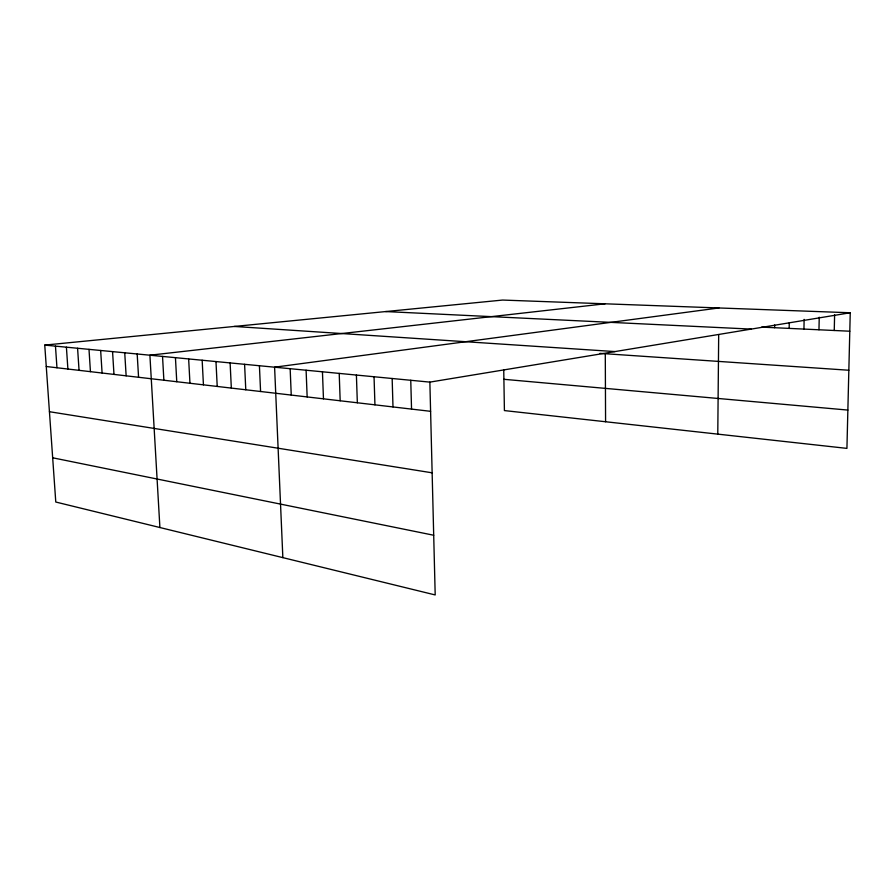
<?xml version="1.0" encoding="UTF-8"?>
<svg xmlns="http://www.w3.org/2000/svg" width="895" height="895" viewBox="0 0 895 895"><rect width="100%" height="100%" fill="white"/><g stroke="black" fill="none" stroke-linecap="round" stroke-linejoin="round"><path stroke-width="1.34" d="M717.779 434.131L718.685 334.551M774.622 327.715L774.667 324.986M789.166 328.387L789.256 322.894M803.945 329.08L804.135 319.381M818.97 329.774L819.238 317.21M834.252 330.49L834.61 314.805M850.25 312.758L429.868 382.12L435.194 594.94L55.781 502.028L44.75 345.101L502.61 300.06L850.25 312.758L846.927 448.384L504.411 410.581L503.74 369.848M718.92 307.958L274.597 367.196L282.854 557.63M605.076 303.797L149.901 355.203L159.903 527.524M761.623 327.111L849.803 331.217M385.633 311.561L751.162 329.103M234.378 326.451L614.954 351.578M599.952 353.368L848.84 370.239M503.896 379.301L847.867 410.078M44.75 345.101L429.868 382.12M46.26 366.514L430.596 411.32M49.438 411.711L432.14 472.817M52.671 457.792L433.706 535.244M55.468 346.13L56.956 367.755M66.409 347.182L67.886 369.031M77.585 348.256L79.051 370.329M100.654 350.471L102.086 373.014M88.997 349.352L90.44 371.66M112.557 351.623L113.978 374.401M124.729 352.787L126.139 375.822M137.181 353.984L138.568 377.276M162.532 356.423L163.874 380.218M175.442 357.664L176.762 381.729M188.644 358.929L189.953 383.261M215.975 361.558L217.216 386.439M202.158 360.226L203.433 384.839M230.116 362.922L231.335 388.083M244.592 364.31L245.778 389.772M259.416 365.731L260.579 391.495M290.159 368.684L291.244 395.075M306.101 370.217L307.153 396.933M322.446 371.794L323.464 398.823M339.205 373.405L340.178 400.781M356.4 375.05L357.34 402.772M374.043 376.75L374.938 404.831M392.155 378.495L392.994 406.934M410.76 380.274L411.543 409.093M605.288 353.726L605.579 421.746"/></g></svg>
